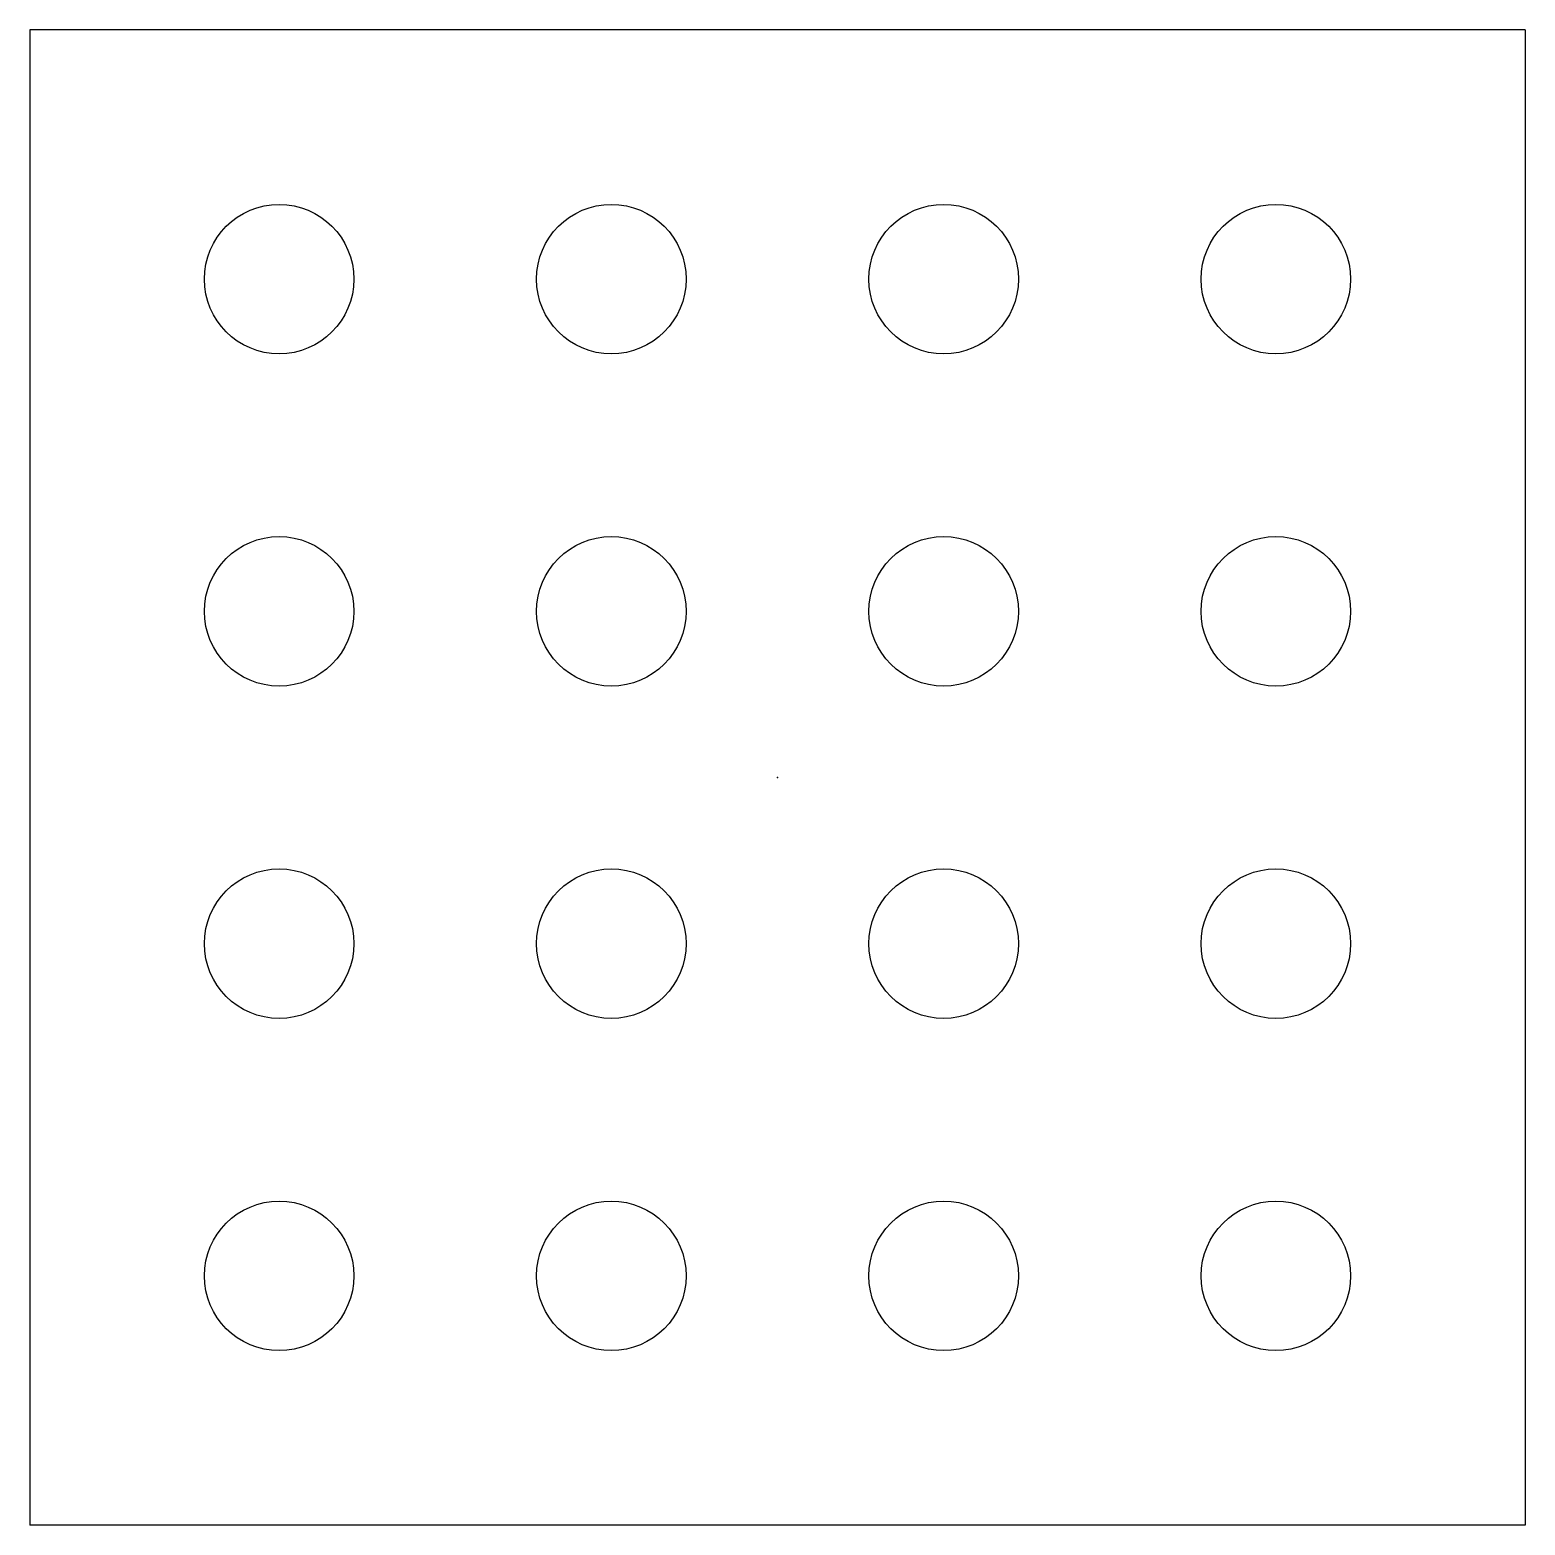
# Model space of a CAD drawing. Header units: millimetres. Extents: x -75 to 75, y -75 to 75.
import ezdxf

# ---------------------------------------------------------------- set-up
doc = ezdxf.new("R2010")
doc.units = ezdxf.units.MM
doc.header["$PDSIZE"] = -1

msp = doc.modelspace()

# ---------------------------------------------------------------- linework, layer by layer
at = {"color": 7, "linetype": 'Continuous'}
for p, q in [((75, 75), (-75, 75)), ((-75, 75), (-75, -75)), ((75, 75), (75, -75)), ((75, -75), (-75, -75))]:
    msp.add_line(p, q, dxfattribs=at)
for centre in [(-50, 50), (-16.67, 50), (16.67, 50), (50, 50), (-50, 16.67), (-16.67, 16.67), (16.67, 16.67), (50, 16.67), (-50, -16.67), (-16.67, -16.67), (16.67, -16.67), (50, -16.67), (-50, -50), (-16.67, -50), (16.67, -50), (50, -50)]:
    msp.add_circle(centre, 7.5, dxfattribs=at)
msp.add_point((0, 0), dxfattribs=at)

doc.saveas('drawing.dxf')
